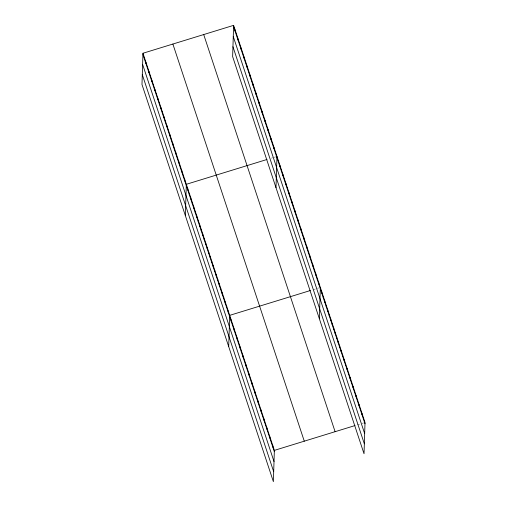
<?xml version="1.0" encoding="UTF-8"?>
<svg xmlns="http://www.w3.org/2000/svg" width="507" height="507" viewBox="0 0 507 507"><rect width="100%" height="100%" fill="white"/><g stroke="black" fill="none" stroke-linecap="round" stroke-linejoin="round"><path stroke-width="0.38" stroke-dasharray="2.54 1.9" d="M271.283 158.159L272.703 157.715M274.129 157.278L275.555 156.84M313.218 289.649L315.354 288.99M317.49 288.331L318.916 287.894M357.182 424.891L360.027 424.01M362.163 423.358L363.589 422.914"/><path stroke-width="0.76" d="M142.968 53.248L141.985 84.523L273.381 481.65L274.363 450.381L142.968 53.248L233.619 25.35L365.015 422.477L364.032 453.752L232.637 56.619L233.619 25.35M144.425 59.034L144.463 57.773M145.921 63.552L145.959 62.291M147.417 68.071L147.455 66.81M148.912 72.59L148.95 71.329M150.402 77.108L150.446 75.847M151.897 81.627L151.942 80.366M153.393 86.152L153.437 84.884M154.889 90.671L154.933 89.403M156.384 95.189L156.422 93.922M157.88 99.708L157.918 98.44M159.375 104.227L159.413 102.959M160.871 108.745L160.909 107.478M162.367 113.264L162.405 111.996M163.862 117.782L163.9 116.515M165.358 122.301L165.396 121.034M166.854 126.82L166.892 125.559M168.349 131.338L168.387 130.077M169.845 135.857L169.883 134.596M171.341 140.376L171.379 139.114M172.83 144.894L172.874 143.633M174.326 149.413L174.37 148.152M175.821 153.932L175.866 152.67M177.317 158.457L177.361 157.189M178.813 162.975L178.851 161.708M180.308 167.494L180.346 166.226M181.804 172.012L181.842 170.745M183.3 176.531L183.338 175.264M184.795 181.05L184.833 179.782M185.347 215.576L186.329 184.301L267.005 159.471M187.786 190.087L187.824 188.819M189.282 194.606L189.32 193.338M190.778 199.124L190.816 197.863M192.273 203.643L192.311 202.382M193.763 208.162L193.807 206.9M195.258 212.68L195.303 211.419M196.754 217.199L196.798 215.938M198.25 221.717L198.294 220.456M199.745 226.242L199.783 224.975M201.241 230.761L201.279 229.494M202.737 235.28L202.775 234.012M204.232 239.798L204.27 238.531M205.728 244.317L205.766 243.049M207.224 248.836L207.262 247.568M208.719 253.354L208.757 252.087M210.215 257.873L210.253 256.605M211.711 262.392L211.749 261.124M213.206 266.91L213.244 265.649M214.702 271.429L214.74 270.168M216.191 275.947L216.236 274.686M217.687 280.466L217.731 279.205M219.182 284.985L219.227 283.724M220.678 289.503L220.722 288.242M222.174 294.028L222.212 292.761M223.669 298.547L223.707 297.279M225.165 303.066L225.203 301.798M235.071 31.136L235.115 29.869M226.661 307.584L226.699 306.317M236.566 35.655L236.604 34.387M228.156 312.103L228.194 310.835M238.062 40.173L238.1 38.906M228.708 346.623L229.69 315.354L310.366 290.524M239.558 44.692L239.596 43.425M231.141 321.121L231.179 319.854M241.053 49.211L241.091 47.943M232.631 325.621L232.669 324.36M242.549 53.729L242.587 52.462M234.12 330.12L234.158 328.859M244.044 58.248L244.082 56.98M235.609 334.626L235.647 333.359M245.54 62.767L245.578 61.505M237.099 339.126L237.137 337.858M247.036 67.285L247.074 66.024M238.588 343.626L238.626 342.358M248.531 71.804L248.569 70.543M240.077 348.125L240.115 346.864M250.027 76.323L250.065 75.061M241.566 352.625L241.605 351.364M251.523 80.841L251.561 79.58M243.056 357.124L243.094 355.863M253.012 85.36L253.056 84.099M244.545 361.63L244.583 360.363M254.508 89.885L254.552 88.617M246.034 366.13L246.072 364.863M256.003 94.403L256.048 93.136M247.524 370.63L247.562 369.362M257.499 98.922L257.543 97.655M249.013 375.129L249.051 373.868M258.995 103.441L259.033 102.173M250.502 379.629L250.54 378.368M260.49 107.959L260.528 106.692M251.985 384.135L252.03 382.867M261.986 112.478L262.024 111.21M253.475 388.635L253.519 387.367M263.482 116.997L263.52 115.729M254.964 393.134L255.008 391.867M264.977 121.515L265.015 120.248M256.453 397.634L256.498 396.373M266.473 126.034L266.511 124.766M257.943 402.133L257.987 400.872M267.969 130.553L268.007 129.285M259.432 406.639L259.476 405.372M269.464 135.071L269.502 133.81M260.921 411.139L260.966 409.871M270.96 139.59L270.998 138.329M262.411 415.639L262.455 414.371M272.455 144.108L272.493 142.847M263.9 420.138L263.944 418.871M273.951 148.627L273.989 147.366M265.389 424.638L265.434 423.377M275.44 153.146L275.485 151.885M266.878 429.137L266.923 427.876M275.998 187.672L276.98 156.403M268.368 433.643L268.412 432.376M278.432 162.189L278.476 160.922M269.857 438.143L269.895 436.876M279.927 166.708L279.965 165.44M271.346 442.643L271.384 441.375M281.423 171.227L281.461 169.959M272.836 447.142L272.874 445.881M282.919 175.745L282.957 174.478M284.414 180.264L284.452 178.996M285.91 184.782L285.948 183.515M287.406 189.301L287.444 188.034M288.901 193.82L288.939 192.552M290.397 198.338L290.435 197.071M291.893 202.857L291.931 201.596M293.388 207.376L293.426 206.115M294.884 211.894L294.922 210.633M296.373 216.413L296.418 215.152M297.869 220.932L297.913 219.67M299.364 225.45L299.409 224.189M300.86 229.975L300.905 228.708M302.356 234.494L302.394 233.226M303.851 239.012L303.889 237.745M305.347 243.531L305.385 242.264M306.843 248.05L306.881 246.782M308.338 252.568L308.376 251.301M309.834 257.087L309.872 255.82M311.33 261.606L311.368 260.338M312.825 266.124L312.863 264.857M314.321 270.643L314.359 269.382M315.817 275.162L315.855 273.9M317.312 279.68L317.35 278.419M318.802 284.199L318.846 282.938M319.359 318.726L320.342 287.456M321.787 293.223L321.831 291.956M323.276 297.723L323.32 296.456M324.765 302.223L324.81 300.955M326.255 306.722L326.299 305.461M327.744 311.222L327.788 309.961M329.233 315.722L329.277 314.46M330.722 320.228L330.76 318.96M332.212 324.727L332.25 323.46M333.701 329.227L333.739 327.959M335.19 333.726L335.228 332.465M336.68 338.226L336.718 336.965M338.169 342.732L338.207 341.464M339.658 347.232L339.696 345.964M341.148 351.731L341.186 350.464M342.637 356.231L342.675 354.97M344.126 360.731L344.164 359.469M345.616 365.23L345.654 363.969M347.105 369.736L347.143 368.469M348.594 374.236L348.632 372.968M350.084 378.735L350.122 377.468M351.573 383.235L351.611 381.974M353.062 387.735L353.1 386.473M354.551 392.241L354.589 390.973M356.041 396.74L356.079 395.473M357.53 401.24L357.568 399.972M359.019 405.739L359.057 404.478M360.509 410.239L360.547 408.978M361.998 414.745L362.036 413.478M363.487 419.245L363.525 417.977M274.363 450.381L355.046 425.55M233.575 26.617L364.977 423.744M233.264 36.517L364.666 433.643M232.947 46.72L364.343 443.847M203.7 34.558L335.102 431.685M172.881 44.046L304.282 441.172M142.93 54.515L274.325 451.642M142.619 64.414L274.014 461.547M142.296 74.618L273.691 471.751"/></g></svg>
